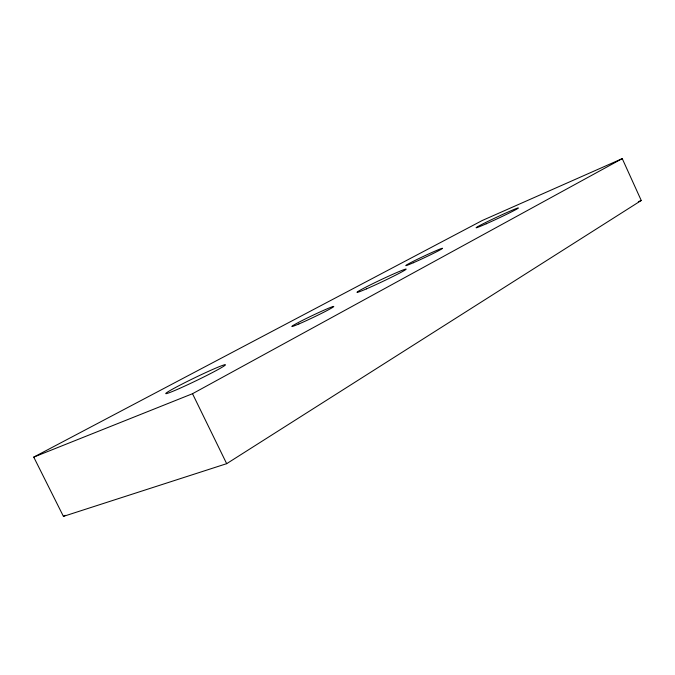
<?xml version="1.0" encoding="UTF-8"?>
<svg xmlns="http://www.w3.org/2000/svg" width="675" height="675" viewBox="0 0 675 675"><rect width="100%" height="100%" fill="white"/><g stroke="black" fill="none" stroke-linecap="round" stroke-linejoin="round"><path stroke-width="1.01" d="M226.673 463.674L641.25 200.492L622.249 158.617L482.271 220.497L33.75 457.11L63.425 516.383L226.673 463.674L192.51 393.711L33.75 457.11M63.425 516.383L65.239 515.303M192.51 393.711L622.249 158.617M638.322 201.69L641.25 200.492M413.387 262.727A20.351 0.81 -25.2 0 0 442.462 248.434A20.351 0.81 -25.2 0 0 416.559 259.698A20.351 0.81 -25.2 0 0 413.387 262.727M486.228 223.796A23.279 0.827 -25.1 0 0 518.349 208.035A23.279 0.827 -25.1 0 0 487.223 221.746A23.279 0.827 -25.1 0 0 486.228 223.796M179.584 388.42A33.109 1.628 -25.8 0 0 225.425 364.863A33.109 1.628 -25.8 0 0 181.938 384.151A33.109 1.628 -25.8 0 0 179.584 388.42M366.449 288.875A27.253 1.164 -25.3 0 0 405.945 269.401A27.253 1.164 -25.3 0 0 372.17 283.973A27.253 1.164 -25.3 0 0 366.449 288.875M298.831 323.983A23.169 1.038 -25.5 0 0 333.239 307.007A23.169 1.038 -25.5 0 0 306.188 318.532A23.169 1.038 -25.5 0 0 298.831 323.983"/></g></svg>
